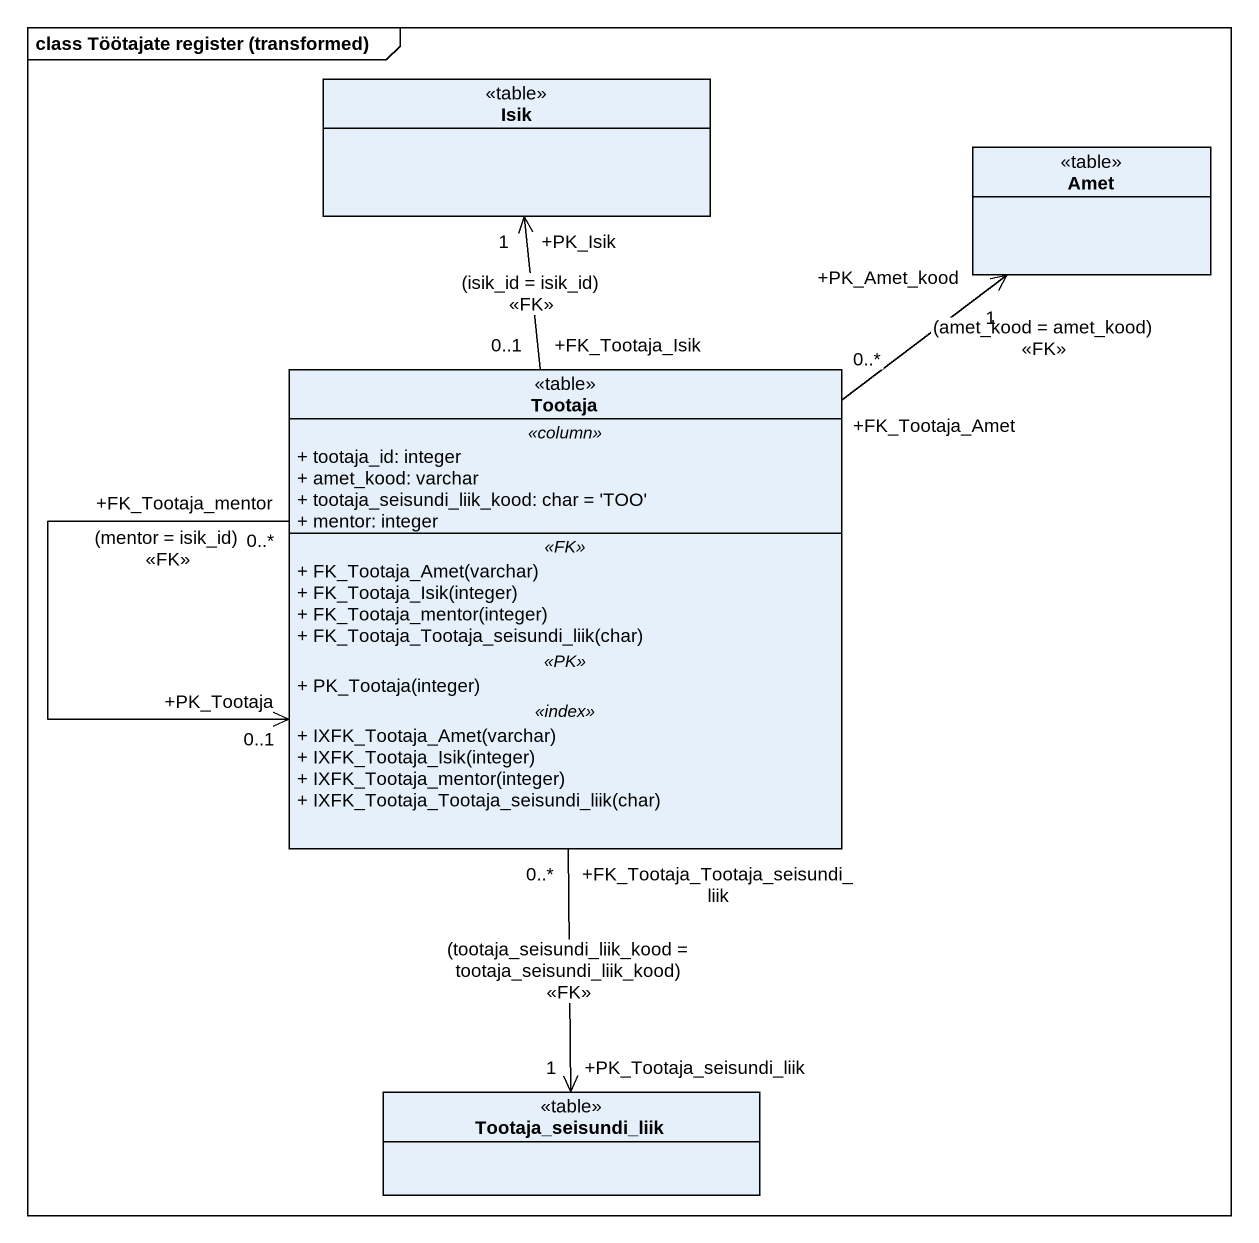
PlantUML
@startuml
mainframe class Töötajate register (transformed)
hide circle
hide empty members
skinparam classAttributeIconSize 0
class Isik <<table>>
class Amet <<table>>
class Tootaja <<table>> {
  .. <<column>> ..
  + tootaja_id: integer
  + amet_kood: varchar
  + tootaja_seisundi_liik_kood: char = 'TOO'
  + mentor: integer
  .. <<FK>> ..
  + FK_Tootaja_Amet(varchar)
  + FK_Tootaja_Isik(integer)
  + FK_Tootaja_mentor(integer)
  + FK_Tootaja_Tootaja_seisundi_liik(char)
  .. <<PK>> ..
  + PK_Tootaja(integer)
  .. <<index>> ..
  + IXFK_Tootaja_Amet(varchar)
  + IXFK_Tootaja_Isik(integer)
  + IXFK_Tootaja_mentor(integer)
  + IXFK_Tootaja_Tootaja_seisundi_liik(char)
}
class Tootaja_seisundi_liik <<table>>
Tootaja "+FK_Tootaja_Isik\n0..1" -up-> "+PK_Isik\n1" Isik : (isik_id = isik_id)\n<<FK>>
Tootaja "+FK_Tootaja_Amet\n0..*" -up-> "+PK_Amet_kood\n1" Amet : (amet_kood = amet_kood)\n<<FK>>
Tootaja "+FK_Tootaja_mentor\n0..*" --> "+PK_Tootaja\n0..1" Tootaja : (mentor = isik_id)\n<<FK>>
Tootaja "+FK_Tootaja_Tootaja_seisundi_liik\n0..*" --> "+PK_Tootaja_seisundi_liik\n1" Tootaja_seisundi_liik : (tootaja_seisundi_liik_kood = tootaja_seisundi_liik_kood)\n<<FK>>
@enduml
